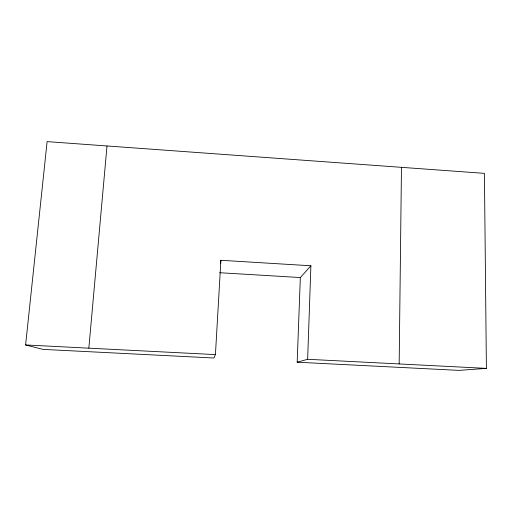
<?xml version="1.0" encoding="UTF-8"?>
<svg xmlns="http://www.w3.org/2000/svg" width="512" height="512" viewBox="0 0 512 512"><rect width="100%" height="100%" fill="white"/><g stroke="black" fill="none" stroke-linecap="round" stroke-linejoin="round"><path stroke-width="0.77" d="M399.168 363.942L401.472 167.341M310.893 265.779L300.339 277.542L297.178 362.214L307.648 359.29L310.893 265.779L220.89 260.282L220.39 263.379M297.178 362.214L459.027 370.381L486.4 368.378L484.422 173.357L47.117 141.619L25.6 344.954L43.046 349.389L213.92 358.01L215.43 354.605L220.89 260.282M88.838 348.166L107.002 145.965M25.6 344.954L215.43 354.605M307.648 359.29L486.4 368.378M219.686 272.723L300.339 277.542"/></g></svg>
